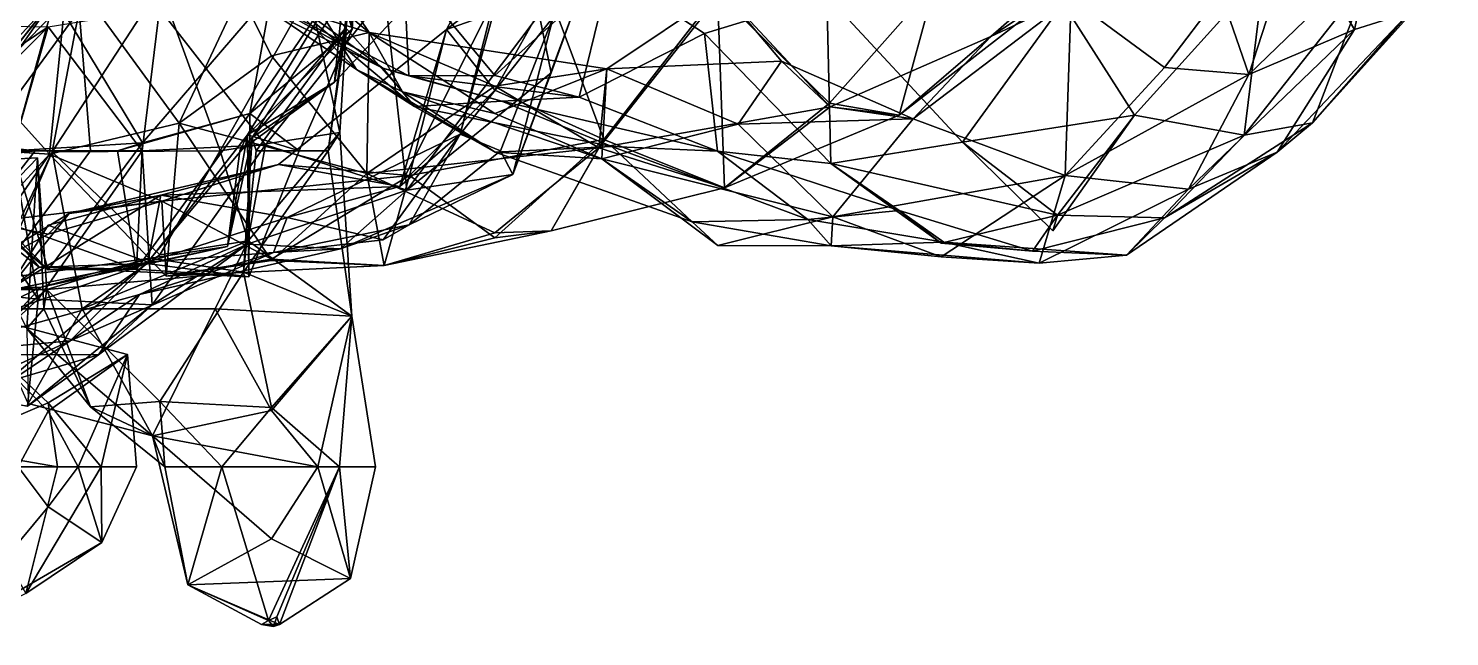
# Model space of a CAD drawing. Extents: x 290034 to 295698, y 4553723 to 4561693.
# Drawn here: x 294088.5 to 294248.9, y 4558513.6 to 4558582.2 of the extents above; entities that cross this region are included whole.
import ezdxf

# ---------------------------------------------------------------- set-up
doc = ezdxf.new("R2010")
doc.units = 0
doc.layers.add('Au_ppm_Pref_-_0_2', color=7, linetype='CONTINUOUS')

msp = doc.modelspace()

# ---------------------------------------------------------------- linework, layer by layer
at = {"layer": 'Au_ppm_Pref_-_0_2'}
for points in [[(294123.54, 4558587.38, 1883.41), (294125.09, 4558582.13, 1888.71), (294126.65, 4558605.55, 1888.53)], [(294124.28, 4558588.35, 1894.44), (294126.65, 4558605.55, 1888.53), (294125.09, 4558582.13, 1888.71)], [(294235.75, 4558586.2, 1802.63), (294243.08, 4558604.39, 1800.36), (294238.21, 4558582.08, 1799.62)], [(294243.08, 4558604.39, 1800.36), (294244.44, 4558584.05, 1793.57), (294238.21, 4558582.08, 1799.62)], [(294127, 4558581.74, 1810.5), (294112.9, 4558602.7, 1810.9), (294112.46, 4558586.2, 1812.96)], [(294118.52, 4558588.87, 1804.71), (294112.9, 4558602.7, 1810.9), (294127, 4558581.74, 1810.5)], [(294135.75, 4558582.09, 1835.25), (294141.84, 4558586.89, 1841.21), (294144.72, 4558598.99, 1835.25)], [(294144.72, 4558598.99, 1835.25), (294147.33, 4558586.2, 1832.22), (294135.75, 4558582.09, 1835.25)], [(294197.17, 4558581.32, 1816.53), (294204.31, 4558586.06, 1823.52), (294211.42, 4558593.75, 1817.43)], [(294197.17, 4558581.32, 1816.53), (294211.42, 4558593.75, 1817.43), (294206.23, 4558585.58, 1811.93)], [(294093.04, 4558588.73, 1818.25), (294074.02, 4558586.8, 1821.61), (294090.92, 4558568.02, 1823.07)], [(294084.66, 4558577.02, 1847.13), (294084.53, 4558586.2, 1844.13), (294096.69, 4558589.41, 1847.13)], [(294084.66, 4558577.02, 1847.13), (294096.69, 4558589.41, 1847.13), (294091.3, 4558585.53, 1852.98)], [(294093.04, 4558588.73, 1818.25), (294090.92, 4558568.02, 1823.07), (294105.57, 4558571.51, 1818.09)], [(294112.46, 4558586.2, 1812.96), (294093.04, 4558588.73, 1818.25), (294105.57, 4558571.51, 1818.09)], [(294118.52, 4558588.87, 1804.71), (294125.59, 4558577.58, 1798.15), (294112.95, 4558586.2, 1799.62)], [(294130.88, 4558589.36, 1776.49), (294115.07, 4558585.36, 1781.6), (294131.47, 4558576.86, 1783.26)], [(294118.52, 4558588.87, 1804.71), (294127, 4558581.74, 1810.5), (294130.78, 4558575.06, 1804.37)], [(294118.52, 4558588.87, 1804.71), (294130.78, 4558575.06, 1804.37), (294125.59, 4558577.58, 1798.15)], [(294130.88, 4558589.36, 1776.49), (294131.47, 4558576.86, 1783.26), (294141.17, 4558576.92, 1778.7)], [(294130.88, 4558589.36, 1776.49), (294141.17, 4558576.92, 1778.7), (294154.16, 4558588.65, 1776.53)], [(294150.69, 4558574.45, 1782.37), (294154.16, 4558588.65, 1776.53), (294141.17, 4558576.92, 1778.7)], [(294154.16, 4558588.65, 1776.53), (294150.69, 4558574.45, 1782.37), (294164.85, 4558581.65, 1781)], [(294164.85, 4558581.65, 1781), (294178.64, 4558585.88, 1775.68), (294154.16, 4558588.65, 1776.53)], [(294228.01, 4558588.66, 1777.32), (294205.34, 4558585.02, 1774.61), (294213.39, 4558572.44, 1776.87)], [(294225.76, 4558570.17, 1782.57), (294228.01, 4558588.66, 1777.32), (294213.39, 4558572.44, 1776.87)], [(294225.76, 4558570.17, 1782.57), (294239.72, 4558587.86, 1782.29), (294228.01, 4558588.66, 1777.32)], [(294233.48, 4558571.56, 1787.74), (294244.44, 4558584.05, 1793.57), (294248.94, 4558588.74, 1787.74)], [(294233.48, 4558571.56, 1787.74), (294248.94, 4558588.74, 1787.74), (294239.72, 4558587.86, 1782.29)], [(294091.51, 4558585.72, 1877.88), (294082.1, 4558587.98, 1883.1), (294085.04, 4558576.49, 1882.77)], [(294091.24, 4558568.27, 1930.36), (294094.27, 4558584.24, 1936.43), (294103.42, 4558587.01, 1929.98)], [(294103.42, 4558587.01, 1929.98), (294110.18, 4558568.38, 1927.55), (294091.24, 4558568.27, 1930.36)], [(294103.42, 4558587.01, 1929.98), (294120.24, 4558586.29, 1926.33), (294110.18, 4558568.38, 1927.55)], [(294116.3, 4558586.71, 1793.7), (294128.54, 4558577.73, 1788.65), (294107.67, 4558588.36, 1787.74)], [(294107.67, 4558588.36, 1787.74), (294128.54, 4558577.73, 1788.65), (294115.07, 4558585.36, 1781.6)], [(294113.27, 4558570.2, 1894.66), (294123.08, 4558576.14, 1900.58), (294124.28, 4558588.35, 1894.44)], [(294113.27, 4558570.2, 1894.66), (294124.28, 4558588.35, 1894.44), (294125.09, 4558582.13, 1888.71)], [(294123.54, 4558587.38, 1883.41), (294113.55, 4558572.61, 1883.88), (294125.09, 4558582.13, 1888.71)], [(294123.54, 4558587.38, 1883.41), (294116, 4558586.31, 1876.84), (294113.55, 4558572.61, 1883.88)], [(294113.79, 4558569.91, 1906.66), (294124.41, 4558582.32, 1912.46), (294125.26, 4558587.71, 1906.76)], [(294113.79, 4558569.91, 1906.66), (294125.26, 4558587.71, 1906.76), (294123.08, 4558576.14, 1900.58)], [(294123.08, 4558576.14, 1900.58), (294132.51, 4558586.2, 1900.58), (294124.28, 4558588.35, 1894.44)], [(294125.26, 4558587.71, 1906.76), (294132.51, 4558586.2, 1900.58), (294123.08, 4558576.14, 1900.58)], [(294135.75, 4558582.09, 1835.25), (294130.48, 4558564.37, 1840.78), (294141.84, 4558586.89, 1841.21)], [(294137.29, 4558570.26, 1847.25), (294141.84, 4558586.89, 1841.21), (294130.48, 4558564.37, 1840.78)], [(294141.3, 4558586.2, 1847.13), (294141.84, 4558586.89, 1841.21), (294137.29, 4558570.26, 1847.25)], [(294166.33, 4558586.19, 1829.28), (294190.84, 4558587.22, 1829.04), (294178.97, 4558573.77, 1827.51)], [(294178.97, 4558573.77, 1827.51), (294190.84, 4558587.22, 1829.04), (294186.82, 4558572.41, 1822.41)], [(294186.82, 4558572.41, 1822.41), (294190.84, 4558587.22, 1829.04), (294204.31, 4558586.06, 1823.52)], [(294225.76, 4558570.17, 1782.57), (294233.48, 4558571.56, 1787.74), (294239.72, 4558587.86, 1782.29)], [(294079.53, 4558582.3, 1858.93), (294067.01, 4558580.35, 1853.48), (294091.3, 4558585.53, 1852.98)], [(294077.07, 4558580.29, 1847.26), (294091.3, 4558585.53, 1852.98), (294067.01, 4558580.35, 1853.48)], [(294074.02, 4558586.8, 1821.61), (294067.86, 4558569.53, 1825.2), (294090.92, 4558568.02, 1823.07)], [(294076.71, 4558586.24, 1941.43), (294094.27, 4558584.24, 1936.43), (294082.64, 4558568.38, 1941.24)], [(294077.07, 4558580.29, 1847.26), (294084.66, 4558577.02, 1847.13), (294091.3, 4558585.53, 1852.98)], [(294091.51, 4558585.72, 1877.88), (294085.04, 4558576.49, 1882.77), (294078.17, 4558571.24, 1877.78)], [(294091.51, 4558585.72, 1877.88), (294078.17, 4558571.24, 1877.78), (294081.52, 4558573.12, 1876.83)], [(294091.51, 4558585.72, 1877.88), (294081.52, 4558573.12, 1876.83), (294086.76, 4558568.38, 1876.83)], [(294091.51, 4558585.72, 1877.88), (294086.76, 4558568.38, 1876.83), (294101.43, 4558569.29, 1878.04)], [(294091.51, 4558585.72, 1877.88), (294101.43, 4558569.29, 1878.04), (294116, 4558586.31, 1876.84)], [(294113.55, 4558572.61, 1883.88), (294116, 4558586.31, 1876.84), (294101.43, 4558569.29, 1878.04)], [(294115.29, 4558569.09, 1869.92), (294103.35, 4558584.42, 1870.3), (294128.78, 4558586.09, 1870.15)], [(294112.46, 4558586.2, 1812.96), (294105.57, 4558571.51, 1818.09), (294115.97, 4558579.11, 1815.07)], [(294110.18, 4558568.38, 1927.55), (294120.24, 4558586.29, 1926.33), (294123.7, 4558570.45, 1923.77)], [(294115.97, 4558579.11, 1815.07), (294127, 4558581.74, 1810.5), (294112.46, 4558586.2, 1812.96)], [(294116.3, 4558586.71, 1793.7), (294112.95, 4558586.2, 1799.62), (294125.59, 4558577.58, 1798.15)], [(294128.54, 4558577.73, 1788.65), (294131.47, 4558576.86, 1783.26), (294115.07, 4558585.36, 1781.6)], [(294115.29, 4558569.09, 1869.92), (294128.78, 4558586.09, 1870.15), (294131.27, 4558563.94, 1865.23)], [(294116.3, 4558586.71, 1793.7), (294125.59, 4558577.58, 1798.15), (294132.12, 4558573.4, 1793.68)], [(294116.3, 4558586.71, 1793.7), (294132.12, 4558573.4, 1793.68), (294128.54, 4558577.73, 1788.65)], [(294120.24, 4558586.29, 1926.33), (294124.57, 4558584.6, 1918.72), (294123.7, 4558570.45, 1923.77)], [(294128.78, 4558586.09, 1870.15), (294146.19, 4558583.79, 1866.64), (294131.27, 4558563.94, 1865.23)], [(294147.33, 4558586.2, 1832.22), (294141.17, 4558575.25, 1832.96), (294135.75, 4558582.09, 1835.25)], [(294147.78, 4558583.5, 1852.14), (294141.3, 4558586.2, 1847.13), (294137.29, 4558570.26, 1847.25)], [(294147.33, 4558586.2, 1832.22), (294153.48, 4558569.69, 1828.37), (294141.17, 4558575.25, 1832.96)], [(294150.6, 4558585.63, 1858.97), (294143.2, 4558565.71, 1858.97), (294147.54, 4558577.19, 1864.95)], [(294150.6, 4558585.63, 1858.97), (294147.78, 4558583.5, 1852.14), (294143.2, 4558565.71, 1858.97)], [(294150.6, 4558585.63, 1858.97), (294147.54, 4558577.19, 1864.95), (294146.19, 4558583.79, 1866.64)], [(294147.33, 4558586.2, 1832.22), (294166.33, 4558586.19, 1829.28), (294153.48, 4558569.69, 1828.37)], [(294166.89, 4558586.41, 1817.37), (294152.91, 4558568.72, 1817.52), (294179.02, 4558573.38, 1817.79)], [(294153.84, 4558577.65, 1811.49), (294152.91, 4558568.72, 1817.52), (294166.89, 4558586.41, 1817.37)], [(294153.48, 4558569.69, 1828.37), (294166.33, 4558586.19, 1829.28), (294167.12, 4558564.23, 1823.82)], [(294166.89, 4558586.41, 1817.37), (294173.54, 4558578.52, 1811.49), (294153.84, 4558577.65, 1811.49)], [(294178.64, 4558585.88, 1775.68), (294164.85, 4558581.65, 1781), (294179.11, 4558566.97, 1781.22)], [(294166.33, 4558586.19, 1829.28), (294178.97, 4558573.77, 1827.51), (294167.12, 4558564.23, 1823.82)], [(294173.54, 4558578.52, 1811.49), (294166.89, 4558586.41, 1817.37), (294179.02, 4558573.38, 1817.79)], [(294179.11, 4558566.97, 1781.22), (294193.97, 4558569.37, 1777.32), (294178.64, 4558585.88, 1775.68)], [(294178.64, 4558585.88, 1775.68), (294193.97, 4558569.37, 1777.32), (294205.34, 4558585.02, 1774.61)], [(294197.17, 4558581.32, 1816.53), (294186.82, 4558572.41, 1822.41), (294204.31, 4558586.06, 1823.52)], [(294188.39, 4558572.02, 1810.67), (294197.17, 4558581.32, 1816.53), (294206.23, 4558585.58, 1811.93)], [(294206.23, 4558585.58, 1811.93), (294205.55, 4558565.63, 1806.21), (294188.39, 4558572.02, 1810.67)], [(294206.23, 4558585.58, 1811.93), (294216.76, 4558577.82, 1808.35), (294205.55, 4558565.63, 1806.21)], [(294216.76, 4558577.82, 1808.35), (294206.23, 4558585.58, 1811.93), (294223.12, 4558586.2, 1808.55)], [(294226.27, 4558577.03, 1804.13), (294216.76, 4558577.82, 1808.35), (294223.12, 4558586.2, 1808.55)], [(294226.27, 4558577.03, 1804.13), (294223.12, 4558586.2, 1808.55), (294229.26, 4558586.2, 1805.55)], [(294226.27, 4558577.03, 1804.13), (294235.75, 4558586.2, 1802.63), (294238.21, 4558582.08, 1799.62)], [(294226.27, 4558577.03, 1804.13), (294229.26, 4558586.2, 1805.55), (294235.75, 4558586.2, 1802.63)], [(294082.64, 4558568.38, 1941.24), (294094.27, 4558584.24, 1936.43), (294095.54, 4558568.38, 1936.22)], [(294090.77, 4558582.41, 1875.56), (294103.35, 4558584.42, 1870.3), (294101.37, 4558568.38, 1875.88)], [(294095.54, 4558568.38, 1936.22), (294094.27, 4558584.24, 1936.43), (294091.24, 4558568.27, 1930.36)], [(294103.35, 4558584.42, 1870.3), (294115.29, 4558569.09, 1869.92), (294101.37, 4558568.38, 1875.88)], [(294124.57, 4558584.6, 1918.72), (294122.37, 4558568.38, 1917.59), (294123.7, 4558570.45, 1923.77)], [(294124.41, 4558582.32, 1912.46), (294122.37, 4558568.38, 1917.59), (294124.57, 4558584.6, 1918.72)], [(294147.54, 4558577.19, 1864.95), (294131.27, 4558563.94, 1865.23), (294146.19, 4558583.79, 1866.64)], [(294205.34, 4558585.02, 1774.61), (294193.97, 4558569.37, 1777.32), (294213.39, 4558572.44, 1776.87)], [(294233.48, 4558571.56, 1787.74), (294229.47, 4558568.25, 1793.67), (294244.44, 4558584.05, 1793.57)], [(294229.47, 4558568.25, 1793.67), (294238.21, 4558582.08, 1799.62), (294244.44, 4558584.05, 1793.57)], [(294090.77, 4558582.41, 1875.56), (294078.17, 4558573.89, 1874.99), (294077.78, 4558582.61, 1870.59)], [(294090.77, 4558582.41, 1875.56), (294081.52, 4558573.12, 1876.83), (294078.17, 4558573.89, 1874.99)], [(294090.77, 4558582.41, 1875.56), (294086.76, 4558568.38, 1876.83), (294081.52, 4558573.12, 1876.83)], [(294090.77, 4558582.41, 1875.56), (294101.37, 4558568.38, 1875.88), (294086.76, 4558568.38, 1876.83)], [(294113.27, 4558570.2, 1894.66), (294125.09, 4558582.13, 1888.71), (294119.12, 4558568.38, 1888.71)], [(294113.55, 4558572.61, 1883.88), (294119.12, 4558568.38, 1888.71), (294125.09, 4558582.13, 1888.71)], [(294113.79, 4558569.91, 1906.66), (294114.25, 4558568.38, 1912.46), (294124.41, 4558582.32, 1912.46)], [(294122.37, 4558568.38, 1917.59), (294124.41, 4558582.32, 1912.46), (294114.25, 4558568.38, 1912.46)], [(294116.76, 4558566.87, 1835.19), (294130.48, 4558564.37, 1840.78), (294135.75, 4558582.09, 1835.25)], [(294116.76, 4558566.87, 1835.19), (294135.75, 4558582.09, 1835.25), (294131.57, 4558565.62, 1829.93)], [(294135.75, 4558582.09, 1835.25), (294141.17, 4558575.25, 1832.96), (294131.57, 4558565.62, 1829.93)], [(294137.29, 4558570.26, 1847.25), (294141.84, 4558568.38, 1853.07), (294147.78, 4558583.5, 1852.14)], [(294143.2, 4558565.71, 1858.97), (294147.78, 4558583.5, 1852.14), (294141.84, 4558568.38, 1853.07)], [(294226.27, 4558577.03, 1804.13), (294238.21, 4558582.08, 1799.62), (294219.47, 4558564.08, 1800.05)], [(294229.47, 4558568.25, 1793.67), (294219.47, 4558564.08, 1800.05), (294238.21, 4558582.08, 1799.62)], [(294127, 4558581.74, 1810.5), (294115.97, 4558579.11, 1815.07), (294126.73, 4558565.82, 1817.39)], [(294127, 4558581.74, 1810.5), (294126.73, 4558565.82, 1817.39), (294141.17, 4558575.71, 1813.94)], [(294130.78, 4558575.06, 1804.37), (294127, 4558581.74, 1810.5), (294141.17, 4558572.61, 1810.09)], [(294141.17, 4558572.61, 1810.09), (294127, 4558581.74, 1810.5), (294153.84, 4558577.65, 1811.49)], [(294127, 4558581.74, 1810.5), (294141.17, 4558575.71, 1813.94), (294153.84, 4558577.65, 1811.49)], [(294150.69, 4558574.45, 1782.37), (294166.31, 4558568.36, 1787.75), (294164.85, 4558581.65, 1781)], [(294166.31, 4558568.36, 1787.75), (294179.11, 4558566.97, 1781.22), (294164.85, 4558581.65, 1781)], [(294197.17, 4558581.32, 1816.53), (294188.39, 4558572.02, 1810.67), (294179.02, 4558573.38, 1817.79)], [(294179.02, 4558573.38, 1817.79), (294186.82, 4558572.41, 1822.41), (294197.17, 4558581.32, 1816.53)], [(294115.97, 4558579.11, 1815.07), (294105.57, 4558571.51, 1818.09), (294126.73, 4558565.82, 1817.39)], [(294125.59, 4558577.58, 1798.15), (294130.78, 4558575.06, 1804.37), (294141.21, 4558568.26, 1799.53)], [(294125.59, 4558577.58, 1798.15), (294141.21, 4558568.26, 1799.53), (294132.12, 4558573.4, 1793.68)], [(294132.12, 4558573.4, 1793.68), (294141.98, 4558574.02, 1787.29), (294128.54, 4558577.73, 1788.65)], [(294128.54, 4558577.73, 1788.65), (294141.98, 4558574.02, 1787.29), (294131.47, 4558576.86, 1783.26)], [(294141.17, 4558572.61, 1810.09), (294153.84, 4558577.65, 1811.49), (294153.26, 4558567.49, 1806.02)], [(294153.84, 4558577.65, 1811.49), (294141.17, 4558575.71, 1813.94), (294152.91, 4558568.72, 1817.52)], [(294153.26, 4558567.49, 1806.02), (294153.84, 4558577.65, 1811.49), (294168.65, 4558571.42, 1809.41)], [(294173.54, 4558578.52, 1811.49), (294168.65, 4558571.42, 1809.41), (294153.84, 4558577.65, 1811.49)], [(294168.65, 4558571.42, 1809.41), (294173.54, 4558578.52, 1811.49), (294188.39, 4558572.02, 1810.67)], [(294188.39, 4558572.02, 1810.67), (294173.54, 4558578.52, 1811.49), (294179.02, 4558573.38, 1817.79)], [(294226.27, 4558577.03, 1804.13), (294205.55, 4558565.63, 1806.21), (294216.76, 4558577.82, 1808.35)], [(294113.79, 4558569.91, 1906.66), (294123.08, 4558576.14, 1900.58), (294112.42, 4558568.38, 1900.58)], [(294113.27, 4558570.2, 1894.66), (294112.42, 4558568.38, 1900.58), (294123.08, 4558576.14, 1900.58)], [(294141.17, 4558575.71, 1813.94), (294126.73, 4558565.82, 1817.39), (294152.91, 4558568.72, 1817.52)], [(294131.27, 4558563.94, 1865.23), (294147.54, 4558577.19, 1864.95), (294143.2, 4558565.71, 1858.97)], [(294131.47, 4558576.86, 1783.26), (294150.69, 4558574.45, 1782.37), (294141.17, 4558576.92, 1778.7)], [(294141.98, 4558574.02, 1787.29), (294150.69, 4558574.45, 1782.37), (294131.47, 4558576.86, 1783.26)], [(294226.27, 4558577.03, 1804.13), (294219.47, 4558564.08, 1800.05), (294205.55, 4558565.63, 1806.21)], [(294130.78, 4558575.06, 1804.37), (294141.17, 4558572.61, 1810.09), (294153.26, 4558567.49, 1806.02)], [(294153.26, 4558567.49, 1806.02), (294141.21, 4558568.26, 1799.53), (294130.78, 4558575.06, 1804.37)], [(294141.17, 4558575.25, 1832.96), (294153.48, 4558569.69, 1828.37), (294131.57, 4558565.62, 1829.93)], [(294154.38, 4558568.9, 1793.75), (294141.98, 4558574.02, 1787.29), (294132.12, 4558573.4, 1793.68)], [(294150.69, 4558574.45, 1782.37), (294141.98, 4558574.02, 1787.29), (294166.31, 4558568.36, 1787.75)], [(294154.38, 4558568.9, 1793.75), (294166.31, 4558568.36, 1787.75), (294141.98, 4558574.02, 1787.29)], [(294100.73, 4558555.02, 1883.01), (294113.55, 4558572.61, 1883.88), (294098.6, 4558568.38, 1882.77)], [(294101.43, 4558569.29, 1878.04), (294098.6, 4558568.38, 1882.77), (294113.55, 4558572.61, 1883.88)], [(294113.41, 4558554.19, 1888.71), (294113.55, 4558572.61, 1883.88), (294100.73, 4558555.02, 1883.01)], [(294113.41, 4558554.19, 1888.71), (294119.12, 4558568.38, 1888.71), (294113.55, 4558572.61, 1883.88)], [(294154.38, 4558568.9, 1793.75), (294132.12, 4558573.4, 1793.68), (294141.21, 4558568.26, 1799.53)], [(294179.02, 4558573.38, 1817.79), (294152.91, 4558568.72, 1817.52), (294167.12, 4558564.23, 1823.82)], [(294186.82, 4558572.41, 1822.41), (294167.12, 4558564.23, 1823.82), (294178.97, 4558573.77, 1827.51)], [(294167.12, 4558564.23, 1823.82), (294186.82, 4558572.41, 1822.41), (294179.02, 4558573.38, 1817.79)], [(294193.97, 4558569.37, 1777.32), (294204.16, 4558559.37, 1778.79), (294213.39, 4558572.44, 1776.87)], [(294204.7, 4558561.15, 1782.58), (294213.39, 4558572.44, 1776.87), (294204.16, 4558559.37, 1778.79)], [(294225.76, 4558570.17, 1782.57), (294213.39, 4558572.44, 1776.87), (294204.7, 4558561.15, 1782.58)], [(294068.61, 4558568.38, 1931.71), (294089.3, 4558568.38, 1929.84), (294067.37, 4558570.92, 1930.28)], [(294078.7, 4558567.03, 1924.53), (294067.37, 4558570.92, 1930.28), (294089.3, 4558568.38, 1929.84)], [(294104.08, 4558554.24, 1824.26), (294105.57, 4558571.51, 1818.09), (294090.92, 4558568.02, 1823.07)], [(294104.08, 4558554.24, 1824.26), (294115.97, 4558556, 1819.25), (294105.57, 4558571.51, 1818.09)], [(294115.97, 4558556, 1819.25), (294126.73, 4558565.82, 1817.39), (294105.57, 4558571.51, 1818.09)], [(294179.32, 4558560.95, 1805.63), (294153.26, 4558567.49, 1806.02), (294168.65, 4558571.42, 1809.41)], [(294168.65, 4558571.42, 1809.41), (294188.39, 4558572.02, 1810.67), (294179.32, 4558560.95, 1805.63)], [(294179.32, 4558560.95, 1805.63), (294188.39, 4558572.02, 1810.67), (294205.55, 4558565.63, 1806.21)], [(294225.76, 4558570.17, 1782.57), (294216.75, 4558560.84, 1787.66), (294233.48, 4558571.56, 1787.74)], [(294233.48, 4558571.56, 1787.74), (294216.75, 4558560.84, 1787.66), (294229.47, 4558568.25, 1793.67)], [(294079.08, 4558550.91, 1823.36), (294090.92, 4558568.02, 1823.07), (294067.86, 4558569.53, 1825.2)], [(294090.77, 4558554.96, 1878.29), (294101.43, 4558569.29, 1878.04), (294086.76, 4558568.38, 1876.83)], [(294100.73, 4558555.02, 1883.01), (294101.43, 4558569.29, 1878.04), (294090.77, 4558554.96, 1878.29)], [(294100.73, 4558555.02, 1883.01), (294098.6, 4558568.38, 1882.77), (294101.43, 4558569.29, 1878.04)], [(294113.27, 4558570.2, 1894.66), (294101.92, 4558555.68, 1894.94), (294111, 4558557.59, 1900.58)], [(294113.27, 4558570.2, 1894.66), (294113.41, 4558554.19, 1888.71), (294101.92, 4558555.68, 1894.94)], [(294113.79, 4558569.91, 1906.66), (294102.37, 4558556.29, 1906.52), (294112.81, 4558554.71, 1914.27)], [(294113.79, 4558569.91, 1906.66), (294111, 4558557.59, 1900.58), (294102.37, 4558556.29, 1906.52)], [(294110.18, 4558568.38, 1927.55), (294123.7, 4558570.45, 1923.77), (294113.36, 4558558.25, 1923.01)], [(294113.27, 4558570.2, 1894.66), (294111, 4558557.59, 1900.58), (294112.42, 4558568.38, 1900.58)], [(294113.79, 4558569.91, 1906.66), (294112.42, 4558568.38, 1900.58), (294111, 4558557.59, 1900.58)], [(294113.79, 4558569.91, 1906.66), (294112.81, 4558554.71, 1914.27), (294114.25, 4558568.38, 1912.46)], [(294113.27, 4558570.2, 1894.66), (294119.12, 4558568.38, 1888.71), (294113.41, 4558554.19, 1888.71)], [(294125.06, 4558549.75, 1918.4), (294113.36, 4558558.25, 1923.01), (294123.7, 4558570.45, 1923.77)], [(294137.29, 4558570.26, 1847.25), (294130.48, 4558564.37, 1840.78), (294117.76, 4558560.87, 1847.2)], [(294137.29, 4558570.26, 1847.25), (294117.76, 4558560.87, 1847.2), (294128.57, 4558558.34, 1849.72)], [(294122.37, 4558568.38, 1917.59), (294125.06, 4558549.75, 1918.4), (294123.7, 4558570.45, 1923.77)], [(294137.29, 4558570.26, 1847.25), (294128.57, 4558558.34, 1849.72), (294131.53, 4558560.04, 1854.45)], [(294137.29, 4558570.26, 1847.25), (294131.53, 4558560.04, 1854.45), (294141.84, 4558568.38, 1853.07)], [(294153.48, 4558569.69, 1828.37), (294141.17, 4558558.59, 1826.64), (294131.57, 4558565.62, 1829.93)], [(294153.48, 4558569.69, 1828.37), (294147.55, 4558559.35, 1823.37), (294141.17, 4558558.59, 1826.64)], [(294153.48, 4558569.69, 1828.37), (294167.12, 4558564.23, 1823.82), (294147.55, 4558559.35, 1823.37)], [(294193.97, 4558569.37, 1777.32), (294179.11, 4558566.97, 1781.22), (294204.7, 4558561.15, 1782.58)], [(294193.97, 4558569.37, 1777.32), (294204.7, 4558561.15, 1782.58), (294204.16, 4558559.37, 1778.79)], [(294225.76, 4558570.17, 1782.57), (294204.7, 4558561.15, 1782.58), (294216.75, 4558560.84, 1787.66)], [(294068.61, 4558568.38, 1931.71), (294074.45, 4558549.3, 1929.66), (294089.3, 4558568.38, 1929.84)], [(294073.27, 4558568.17, 1887.32), (294079.68, 4558548.04, 1894.34), (294089.75, 4558555.25, 1888.34)], [(294085.26, 4558560.58, 1882.77), (294073.27, 4558568.17, 1887.32), (294089.75, 4558555.25, 1888.34)], [(294078.7, 4558567.03, 1924.53), (294089.3, 4558568.38, 1929.84), (294074.45, 4558549.3, 1929.66)], [(294078.7, 4558567.03, 1924.53), (294089.57, 4558567.61, 1918.71), (294075.89, 4558553.41, 1917.35)], [(294075.89, 4558553.41, 1917.35), (294089.57, 4558567.61, 1918.71), (294090.61, 4558552.73, 1912.82)], [(294078.7, 4558567.03, 1924.53), (294088.38, 4558548.34, 1923.64), (294089.57, 4558567.61, 1918.71)], [(294079.08, 4558550.91, 1823.36), (294083.85, 4558560.34, 1829.31), (294090.92, 4558568.02, 1823.07)], [(294083.61, 4558552.25, 1937.17), (294082.64, 4558568.38, 1941.24), (294095.54, 4558568.38, 1936.22)], [(294090.77, 4558554.96, 1878.29), (294086.76, 4558568.38, 1876.83), (294083.36, 4558561.04, 1876.83)], [(294086.76, 4558568.38, 1876.83), (294089.65, 4558551.65, 1875.93), (294083.36, 4558561.04, 1876.83)], [(294083.61, 4558552.25, 1937.17), (294095.54, 4558568.38, 1936.22), (294091.24, 4558568.27, 1930.36)], [(294083.61, 4558552.25, 1937.17), (294091.24, 4558568.27, 1930.36), (294083.66, 4558550.56, 1931.02)], [(294091.24, 4558568.27, 1930.36), (294094.6, 4558550.56, 1925.04), (294083.66, 4558550.56, 1931.02)], [(294090.92, 4558568.02, 1823.07), (294083.85, 4558560.34, 1829.31), (294103.59, 4558562.73, 1829.74)], [(294086.76, 4558568.38, 1876.83), (294101.37, 4558568.38, 1875.88), (294089.65, 4558551.65, 1875.93)], [(294088.38, 4558548.34, 1923.64), (294090.27, 4558550.56, 1918.4), (294089.57, 4558567.61, 1918.71)], [(294090.27, 4558550.56, 1918.4), (294090.61, 4558552.73, 1912.82), (294089.57, 4558567.61, 1918.71)], [(294102.52, 4558551.02, 1870.69), (294089.65, 4558551.65, 1875.93), (294101.37, 4558568.38, 1875.88)], [(294104.08, 4558554.24, 1824.26), (294090.92, 4558568.02, 1823.07), (294103.59, 4558562.73, 1829.74)], [(294103.37, 4558556.64, 1928.26), (294091.24, 4558568.27, 1930.36), (294110.18, 4558568.38, 1927.55)], [(294091.24, 4558568.27, 1930.36), (294103.37, 4558556.64, 1928.26), (294094.6, 4558550.56, 1925.04)], [(294115.29, 4558569.09, 1869.92), (294102.52, 4558551.02, 1870.69), (294101.37, 4558568.38, 1875.88)], [(294113.22, 4558557.86, 1863.81), (294102.52, 4558551.02, 1870.69), (294115.29, 4558569.09, 1869.92)], [(294103.37, 4558556.64, 1928.26), (294110.18, 4558568.38, 1927.55), (294113.36, 4558558.25, 1923.01)], [(294125.06, 4558549.75, 1918.4), (294122.37, 4558568.38, 1917.59), (294112.81, 4558554.71, 1914.27)], [(294112.81, 4558554.71, 1914.27), (294122.37, 4558568.38, 1917.59), (294114.25, 4558568.38, 1912.46)], [(294131.27, 4558563.94, 1865.23), (294113.22, 4558557.86, 1863.81), (294115.29, 4558569.09, 1869.92)], [(294126.73, 4558565.82, 1817.39), (294141.17, 4558559.14, 1820.29), (294152.91, 4558568.72, 1817.52)], [(294131.53, 4558560.04, 1854.45), (294143.2, 4558565.71, 1858.97), (294141.84, 4558568.38, 1853.07)], [(294147.55, 4558559.35, 1823.37), (294152.91, 4558568.72, 1817.52), (294141.17, 4558559.14, 1820.29)], [(294154.38, 4558568.9, 1793.75), (294141.21, 4558568.26, 1799.53), (294163.47, 4558560.4, 1798.32)], [(294141.21, 4558568.26, 1799.53), (294153.26, 4558567.49, 1806.02), (294163.47, 4558560.4, 1798.32)], [(294152.91, 4558568.72, 1817.52), (294147.55, 4558559.35, 1823.37), (294167.12, 4558564.23, 1823.82)], [(294154.38, 4558568.9, 1793.75), (294163.47, 4558560.4, 1798.32), (294176.52, 4558560.66, 1792.25)], [(294154.38, 4558568.9, 1793.75), (294176.52, 4558560.66, 1792.25), (294166.31, 4558568.36, 1787.75)], [(294166.31, 4558568.36, 1787.75), (294176.52, 4558560.66, 1792.25), (294186.82, 4558561.67, 1787.74)], [(294166.31, 4558568.36, 1787.75), (294186.82, 4558561.67, 1787.74), (294179.11, 4558566.97, 1781.22)], [(294212.48, 4558556.62, 1793.68), (294219.47, 4558564.08, 1800.05), (294229.47, 4558568.25, 1793.67)], [(294212.48, 4558556.62, 1793.68), (294229.47, 4558568.25, 1793.67), (294216.75, 4558560.84, 1787.66)], [(294093.13, 4558561.33, 1836.49), (294103.49, 4558563.39, 1841.43), (294116.76, 4558566.87, 1835.19)], [(294093.13, 4558561.33, 1836.49), (294116.76, 4558566.87, 1835.19), (294103.59, 4558562.73, 1829.74)], [(294116.76, 4558566.87, 1835.19), (294103.49, 4558563.39, 1841.43), (294130.48, 4558564.37, 1840.78)], [(294103.59, 4558562.73, 1829.74), (294116.76, 4558566.87, 1835.19), (294131.57, 4558565.62, 1829.93)], [(294166.37, 4558557.7, 1803.17), (294163.47, 4558560.4, 1798.32), (294153.26, 4558567.49, 1806.02)], [(294179.32, 4558560.95, 1805.63), (294166.37, 4558557.7, 1803.17), (294153.26, 4558567.49, 1806.02)], [(294186.82, 4558561.67, 1787.74), (294191.57, 4558557.99, 1784.27), (294179.11, 4558566.97, 1781.22)], [(294179.11, 4558566.97, 1781.22), (294191.57, 4558557.99, 1784.27), (294204.7, 4558561.15, 1782.58)], [(294078.17, 4558565.68, 1877.73), (294085.26, 4558560.58, 1882.77), (294090.77, 4558554.96, 1878.29)], [(294078.17, 4558565.68, 1877.73), (294090.77, 4558554.96, 1878.29), (294083.36, 4558561.04, 1876.83)], [(294103.59, 4558562.73, 1829.74), (294131.57, 4558565.62, 1829.93), (294115.97, 4558556.18, 1827.44)], [(294128.71, 4558555.46, 1824.32), (294126.73, 4558565.82, 1817.39), (294115.97, 4558556, 1819.25)], [(294115.97, 4558556.18, 1827.44), (294131.57, 4558565.62, 1829.93), (294128.71, 4558555.46, 1824.32)], [(294131.27, 4558563.94, 1865.23), (294143.2, 4558565.71, 1858.97), (294123.78, 4558557.33, 1859.01)], [(294123.78, 4558557.33, 1859.01), (294143.2, 4558565.71, 1858.97), (294131.53, 4558560.04, 1854.45)], [(294128.71, 4558555.46, 1824.32), (294141.17, 4558559.14, 1820.29), (294126.73, 4558565.82, 1817.39)], [(294128.71, 4558555.46, 1824.32), (294131.57, 4558565.62, 1829.93), (294141.17, 4558558.59, 1826.64)], [(294179.32, 4558560.95, 1805.63), (294205.55, 4558565.63, 1806.21), (294191.57, 4558556.44, 1803.6)], [(294202.64, 4558555.7, 1798.62), (294191.57, 4558556.44, 1803.6), (294205.55, 4558565.63, 1806.21)], [(294202.64, 4558555.7, 1798.62), (294205.55, 4558565.63, 1806.21), (294219.47, 4558564.08, 1800.05)], [(294090.77, 4558560.01, 1844.34), (294103.49, 4558563.39, 1841.43), (294086.2, 4558552.62, 1842)], [(294086.2, 4558552.62, 1842), (294103.49, 4558563.39, 1841.43), (294093.13, 4558561.33, 1836.49)], [(294090.77, 4558560.01, 1844.34), (294102.03, 4558555.83, 1847.58), (294103.49, 4558563.39, 1841.43)], [(294117.76, 4558560.87, 1847.2), (294103.49, 4558563.39, 1841.43), (294102.03, 4558555.83, 1847.58)], [(294103.49, 4558563.39, 1841.43), (294117.76, 4558560.87, 1847.2), (294130.48, 4558564.37, 1840.78)], [(294113.22, 4558557.86, 1863.81), (294131.27, 4558563.94, 1865.23), (294123.78, 4558557.33, 1859.01)], [(294202.64, 4558555.7, 1798.62), (294219.47, 4558564.08, 1800.05), (294212.48, 4558556.62, 1793.68)], [(294077.53, 4558551.87, 1834.87), (294086.2, 4558552.62, 1842), (294093.13, 4558561.33, 1836.49)], [(294090.77, 4558559, 1832.13), (294077.53, 4558551.87, 1834.87), (294093.13, 4558561.33, 1836.49)], [(294083.85, 4558560.34, 1829.31), (294090.77, 4558559, 1832.13), (294103.59, 4558562.73, 1829.74)], [(294090.77, 4558559, 1832.13), (294093.13, 4558561.33, 1836.49), (294103.59, 4558562.73, 1829.74)], [(294104.08, 4558554.24, 1824.26), (294103.59, 4558562.73, 1829.74), (294115.97, 4558556.18, 1827.44)], [(294186.82, 4558561.67, 1787.74), (294176.52, 4558560.66, 1792.25), (294191.88, 4558558.1, 1793.51)], [(294201.86, 4558557.06, 1788.82), (294186.82, 4558561.67, 1787.74), (294191.88, 4558558.1, 1793.51)], [(294201.86, 4558557.06, 1788.82), (294191.57, 4558557.99, 1784.27), (294186.82, 4558561.67, 1787.74)], [(294083.36, 4558561.04, 1876.83), (294089.65, 4558551.65, 1875.93), (294067.82, 4558553.94, 1874.64)], [(294090.77, 4558559, 1832.13), (294083.85, 4558560.34, 1829.31), (294077.53, 4558551.87, 1834.87)], [(294089.75, 4558555.25, 1888.34), (294100.73, 4558555.02, 1883.01), (294085.26, 4558560.58, 1882.77)], [(294085.26, 4558560.58, 1882.77), (294100.73, 4558555.02, 1883.01), (294090.77, 4558554.96, 1878.29)], [(294102.03, 4558555.83, 1847.58), (294090.77, 4558560.01, 1844.34), (294086.2, 4558552.62, 1842)], [(294102.03, 4558555.83, 1847.58), (294116.22, 4558556.92, 1853.63), (294117.76, 4558560.87, 1847.2)], [(294116.22, 4558556.92, 1853.63), (294128.57, 4558558.34, 1849.72), (294117.76, 4558560.87, 1847.2)], [(294116.22, 4558556.92, 1853.63), (294123.78, 4558557.33, 1859.01), (294131.53, 4558560.04, 1854.45)], [(294116.22, 4558556.92, 1853.63), (294131.53, 4558560.04, 1854.45), (294128.57, 4558558.34, 1849.72)], [(294176.52, 4558560.66, 1792.25), (294163.47, 4558560.4, 1798.32), (294179.13, 4558557.66, 1798.79)], [(294166.37, 4558557.7, 1803.17), (294179.13, 4558557.66, 1798.79), (294163.47, 4558560.4, 1798.32)], [(294166.37, 4558557.7, 1803.17), (294179.32, 4558560.95, 1805.63), (294179.13, 4558557.66, 1798.79)], [(294179.13, 4558557.66, 1798.79), (294191.88, 4558558.1, 1793.51), (294176.52, 4558560.66, 1792.25)], [(294179.13, 4558557.66, 1798.79), (294179.32, 4558560.95, 1805.63), (294191.57, 4558556.44, 1803.6)], [(294201.86, 4558557.06, 1788.82), (294204.7, 4558561.15, 1782.58), (294191.57, 4558557.99, 1784.27)], [(294216.75, 4558560.84, 1787.66), (294204.7, 4558561.15, 1782.58), (294201.86, 4558557.06, 1788.82)], [(294201.86, 4558557.06, 1788.82), (294212.48, 4558556.62, 1793.68), (294216.75, 4558560.84, 1787.66)], [(294103.37, 4558556.64, 1928.26), (294113.36, 4558558.25, 1923.01), (294094.6, 4558550.56, 1925.04)], [(294094.6, 4558550.56, 1925.04), (294113.36, 4558558.25, 1923.01), (294109.64, 4558550.56, 1921.36)], [(294109.64, 4558550.56, 1921.36), (294113.36, 4558558.25, 1923.01), (294125.06, 4558549.75, 1918.4)], [(294141.17, 4558558.59, 1826.64), (294147.55, 4558559.35, 1823.37), (294128.71, 4558555.46, 1824.32)], [(294128.71, 4558555.46, 1824.32), (294147.55, 4558559.35, 1823.37), (294141.17, 4558559.14, 1820.29)], [(294202.64, 4558555.7, 1798.62), (294191.88, 4558558.1, 1793.51), (294179.13, 4558557.66, 1798.79)], [(294201.86, 4558557.06, 1788.82), (294191.88, 4558558.1, 1793.51), (294212.48, 4558556.62, 1793.68)], [(294202.64, 4558555.7, 1798.62), (294212.48, 4558556.62, 1793.68), (294191.88, 4558558.1, 1793.51)], [(294089.98, 4558553.02, 1900.47), (294102.37, 4558556.29, 1906.52), (294111, 4558557.59, 1900.58)], [(294089.98, 4558553.02, 1900.47), (294111, 4558557.59, 1900.58), (294101.92, 4558555.68, 1894.94)], [(294101.09, 4558552.19, 1858.88), (294116.22, 4558556.92, 1853.63), (294093.27, 4558546.95, 1852.62)], [(294116.22, 4558556.92, 1853.63), (294102.03, 4558555.83, 1847.58), (294093.27, 4558546.95, 1852.62)], [(294102.52, 4558551.02, 1870.69), (294113.22, 4558557.86, 1863.81), (294096.45, 4558545.38, 1864.03)], [(294096.45, 4558545.38, 1864.03), (294113.22, 4558557.86, 1863.81), (294101.09, 4558552.19, 1858.88)], [(294101.09, 4558552.19, 1858.88), (294113.22, 4558557.86, 1863.81), (294123.78, 4558557.33, 1859.01)], [(294101.09, 4558552.19, 1858.88), (294123.78, 4558557.33, 1859.01), (294116.22, 4558556.92, 1853.63)], [(294202.64, 4558555.7, 1798.62), (294179.13, 4558557.66, 1798.79), (294191.57, 4558556.44, 1803.6)], [(294089.98, 4558553.02, 1900.47), (294076.38, 4558552.73, 1906.61), (294102.37, 4558556.29, 1906.52)], [(294090.61, 4558552.73, 1912.82), (294102.37, 4558556.29, 1906.52), (294076.38, 4558552.73, 1906.61)], [(294089.98, 4558553.02, 1900.47), (294101.92, 4558555.68, 1894.94), (294079.68, 4558548.04, 1894.34)], [(294101.92, 4558555.68, 1894.94), (294089.75, 4558555.25, 1888.34), (294079.68, 4558548.04, 1894.34)], [(294084.76, 4558541.24, 1847.13), (294093.27, 4558546.95, 1852.62), (294102.03, 4558555.83, 1847.58)], [(294084.76, 4558541.24, 1847.13), (294102.03, 4558555.83, 1847.58), (294086.2, 4558552.62, 1842)], [(294101.92, 4558555.68, 1894.94), (294113.41, 4558554.19, 1888.71), (294089.75, 4558555.25, 1888.34)], [(294089.75, 4558555.25, 1888.34), (294113.41, 4558554.19, 1888.71), (294100.73, 4558555.02, 1883.01)], [(294090.61, 4558552.73, 1912.82), (294112.81, 4558554.71, 1914.27), (294102.37, 4558556.29, 1906.52)], [(294104.08, 4558554.24, 1824.26), (294115.97, 4558556.18, 1827.44), (294128.71, 4558555.46, 1824.32)], [(294104.08, 4558554.24, 1824.26), (294128.71, 4558555.46, 1824.32), (294115.97, 4558556, 1819.25)], [(294067.82, 4558553.94, 1874.64), (294089.65, 4558551.65, 1875.93), (294078.17, 4558541.17, 1874.02)], [(294075.89, 4558553.41, 1917.35), (294090.61, 4558552.73, 1912.82), (294073.74, 4558539.01, 1912.46)], [(294090.61, 4558552.73, 1912.82), (294103.37, 4558540.08, 1914.91), (294112.81, 4558554.71, 1914.27)], [(294103.37, 4558540.08, 1914.91), (294115.97, 4558539.43, 1916.17), (294112.81, 4558554.71, 1914.27)], [(294125.06, 4558549.75, 1918.4), (294112.81, 4558554.71, 1914.27), (294115.97, 4558539.43, 1916.17)], [(294073.74, 4558539.01, 1912.46), (294090.61, 4558552.73, 1912.82), (294076.38, 4558552.73, 1906.61)], [(294089.98, 4558553.02, 1900.47), (294074.98, 4558537.26, 1900.58), (294076.38, 4558552.73, 1906.61)], [(294089.98, 4558553.02, 1900.47), (294079.68, 4558548.04, 1894.34), (294074.98, 4558537.26, 1900.58)], [(294076.51, 4558545.42, 1858.99), (294096.45, 4558545.38, 1864.03), (294101.09, 4558552.19, 1858.88)], [(294093.27, 4558546.95, 1852.62), (294076.51, 4558545.42, 1858.99), (294101.09, 4558552.19, 1858.88)], [(294088.43, 4558539.58, 1869.71), (294078.17, 4558541.17, 1874.02), (294089.65, 4558551.65, 1875.93)], [(294102.52, 4558551.02, 1870.69), (294088.43, 4558539.58, 1869.71), (294089.65, 4558551.65, 1875.93)], [(294090.27, 4558550.56, 1918.4), (294095.55, 4558539.51, 1918.4), (294090.61, 4558552.73, 1912.82)], [(294090.61, 4558552.73, 1912.82), (294095.55, 4558539.51, 1918.4), (294103.37, 4558540.08, 1914.91)], [(294079.08, 4558550.91, 1823.36), (294079.01, 4558534.94, 1815.76), (294090.77, 4558539.93, 1820.98)], [(294087.39, 4558532.74, 1824.96), (294079.08, 4558550.91, 1823.36), (294090.77, 4558539.02, 1825.46)], [(294090.77, 4558539.02, 1825.46), (294079.08, 4558550.91, 1823.36), (294099.73, 4558545.41, 1823.37)], [(294099.73, 4558545.41, 1823.37), (294079.08, 4558550.91, 1823.36), (294090.77, 4558539.93, 1820.98)], [(294083.66, 4558550.56, 1931.02), (294094.6, 4558550.56, 1925.04), (294088.53, 4558539.89, 1928.96)], [(294090.27, 4558550.56, 1918.4), (294088.38, 4558548.34, 1923.64), (294095.55, 4558539.51, 1918.4)], [(294102.52, 4558551.02, 1870.69), (294096.45, 4558545.38, 1864.03), (294088.43, 4558539.58, 1869.71)], [(294094.6, 4558550.56, 1925.04), (294102.56, 4558536.21, 1923.57), (294088.53, 4558539.89, 1928.96)], [(294102.56, 4558536.21, 1923.57), (294094.6, 4558550.56, 1925.04), (294109.64, 4558550.56, 1921.36)], [(294102.56, 4558536.21, 1923.57), (294109.64, 4558550.56, 1921.36), (294115.97, 4558539.09, 1920.52)], [(294115.97, 4558539.09, 1920.52), (294109.64, 4558550.56, 1921.36), (294125.06, 4558549.75, 1918.4)], [(294115.97, 4558539.09, 1920.52), (294125.06, 4558549.75, 1918.4), (294121.21, 4558532.74, 1920.87)], [(294115.97, 4558539.43, 1916.17), (294123.67, 4558532.74, 1914.77), (294125.06, 4558549.75, 1918.4)], [(294125.06, 4558549.75, 1918.4), (294127.72, 4558532.74, 1918.4), (294121.21, 4558532.74, 1920.87)], [(294125.06, 4558549.75, 1918.4), (294123.67, 4558532.74, 1914.77), (294127.72, 4558532.74, 1918.4)], [(294076.51, 4558545.42, 1858.99), (294093.27, 4558546.95, 1852.62), (294075.98, 4558539.07, 1851.99)], [(294075.98, 4558539.07, 1851.99), (294093.27, 4558546.95, 1852.62), (294084.76, 4558541.24, 1847.13)], [(294088.53, 4558539.89, 1928.96), (294102.56, 4558536.21, 1923.57), (294088.38, 4558548.34, 1923.64)], [(294095.55, 4558539.51, 1918.4), (294088.38, 4558548.34, 1923.64), (294102.56, 4558536.21, 1923.57)], [(294096.45, 4558545.38, 1864.03), (294076.51, 4558545.42, 1858.99), (294081.12, 4558540.85, 1866.26)], [(294096.45, 4558545.38, 1864.03), (294081.12, 4558540.85, 1866.26), (294088.43, 4558539.58, 1869.71)], [(294094.15, 4558532.74, 1824.96), (294090.77, 4558539.02, 1825.46), (294099.73, 4558545.41, 1823.37)], [(294090.77, 4558539.93, 1820.98), (294096.75, 4558532.74, 1820.55), (294099.73, 4558545.41, 1823.37)], [(294094.15, 4558532.74, 1824.96), (294099.73, 4558545.41, 1823.37), (294100.74, 4558532.74, 1823.37)], [(294100.74, 4558532.74, 1823.37), (294099.73, 4558545.41, 1823.37), (294096.75, 4558532.74, 1820.55)], [(294091.84, 4558532.74, 1817.43), (294090.77, 4558539.93, 1820.98), (294079.01, 4558534.94, 1815.76)], [(294094.15, 4558532.74, 1824.96), (294087.39, 4558532.74, 1824.96), (294090.77, 4558539.02, 1825.46)], [(294091.84, 4558532.74, 1817.43), (294096.75, 4558532.74, 1820.55), (294090.77, 4558539.93, 1820.98)], [(294103.94, 4558532.74, 1918.4), (294103.37, 4558540.08, 1914.91), (294095.55, 4558539.51, 1918.4)], [(294102.56, 4558536.21, 1923.57), (294103.94, 4558532.74, 1918.4), (294095.55, 4558539.51, 1918.4)], [(294102.56, 4558536.21, 1923.57), (294115.97, 4558539.09, 1920.52), (294121.21, 4558532.74, 1920.87)], [(294103.94, 4558532.74, 1918.4), (294110.38, 4558532.74, 1915.77), (294103.37, 4558540.08, 1914.91)], [(294103.37, 4558540.08, 1914.91), (294110.38, 4558532.74, 1915.77), (294115.97, 4558539.43, 1916.17)], [(294115.97, 4558539.43, 1916.17), (294110.38, 4558532.74, 1915.77), (294123.67, 4558532.74, 1914.77)], [(294102.56, 4558536.21, 1923.57), (294115.97, 4558524.59, 1921.12), (294106.55, 4558519.42, 1918.4)], [(294102.56, 4558536.21, 1923.57), (294121.21, 4558532.74, 1920.87), (294115.97, 4558524.59, 1921.12)], [(294102.56, 4558536.21, 1923.57), (294106.55, 4558519.42, 1918.4), (294103.94, 4558532.74, 1918.4)], [(294088.26, 4558518.41, 1818.73), (294091.84, 4558532.74, 1817.43), (294079.01, 4558534.94, 1815.76)], [(294090.77, 4558528.22, 1824.88), (294078.59, 4558513.56, 1823.84), (294087.39, 4558532.74, 1824.96)], [(294094.15, 4558532.74, 1824.96), (294090.77, 4558528.22, 1824.88), (294087.39, 4558532.74, 1824.96)], [(294088.26, 4558518.41, 1818.73), (294096.82, 4558524.19, 1823.37), (294096.75, 4558532.74, 1820.55)], [(294088.26, 4558518.41, 1818.73), (294096.75, 4558532.74, 1820.55), (294091.84, 4558532.74, 1817.43)], [(294094.15, 4558532.74, 1824.96), (294096.82, 4558524.19, 1823.37), (294090.77, 4558528.22, 1824.88)], [(294094.15, 4558532.74, 1824.96), (294100.74, 4558532.74, 1823.37), (294096.82, 4558524.19, 1823.37)], [(294096.82, 4558524.19, 1823.37), (294100.74, 4558532.74, 1823.37), (294096.75, 4558532.74, 1820.55)], [(294103.94, 4558532.74, 1918.4), (294106.55, 4558519.42, 1918.4), (294110.38, 4558532.74, 1915.77)], [(294115.65, 4558515.37, 1912.46), (294110.38, 4558532.74, 1915.77), (294106.55, 4558519.42, 1918.4)], [(294115.65, 4558515.37, 1912.46), (294123.67, 4558532.74, 1914.77), (294110.38, 4558532.74, 1915.77)], [(294115.65, 4558515.37, 1912.46), (294116.58, 4558515.78, 1912.46), (294123.67, 4558532.74, 1914.77)], [(294124.91, 4558520.1, 1918.4), (294115.97, 4558524.59, 1921.12), (294121.21, 4558532.74, 1920.87)], [(294116.89, 4558514.93, 1912.9), (294123.67, 4558532.74, 1914.77), (294116.58, 4558515.78, 1912.46)], [(294116.89, 4558514.93, 1912.9), (294124.91, 4558520.1, 1918.4), (294123.67, 4558532.74, 1914.77)], [(294124.91, 4558520.1, 1918.4), (294121.21, 4558532.74, 1920.87), (294127.72, 4558532.74, 1918.4)], [(294124.91, 4558520.1, 1918.4), (294127.72, 4558532.74, 1918.4), (294123.67, 4558532.74, 1914.77)], [(294096.82, 4558524.19, 1823.37), (294078.59, 4558513.56, 1823.84), (294090.77, 4558528.22, 1824.88)], [(294124.91, 4558520.1, 1918.4), (294106.55, 4558519.42, 1918.4), (294115.97, 4558524.59, 1921.12)], [(294088.26, 4558518.41, 1818.73), (294078.59, 4558513.56, 1823.84), (294096.82, 4558524.19, 1823.37)], [(294116.89, 4558514.93, 1912.9), (294106.55, 4558519.42, 1918.4), (294124.91, 4558520.1, 1918.4)], [(294116.89, 4558514.93, 1912.9), (294114.87, 4558514.93, 1912.98), (294106.55, 4558519.42, 1918.4)], [(294115.65, 4558515.37, 1912.46), (294106.55, 4558519.42, 1918.4), (294114.87, 4558514.93, 1912.98)], [(294115.65, 4558515.37, 1912.46), (294114.87, 4558514.93, 1912.98), (294116.22, 4558514.68, 1912.31)], [(294116.89, 4558514.93, 1912.9), (294116.22, 4558514.68, 1912.31), (294114.87, 4558514.93, 1912.98)], [(294115.65, 4558515.37, 1912.46), (294116.22, 4558514.68, 1912.31), (294116.58, 4558515.78, 1912.46)], [(294116.89, 4558514.93, 1912.9), (294116.58, 4558515.78, 1912.46), (294116.22, 4558514.68, 1912.31)]]:
    msp.add_3dface(points, dxfattribs=at)

doc.saveas('drawing.dxf')
